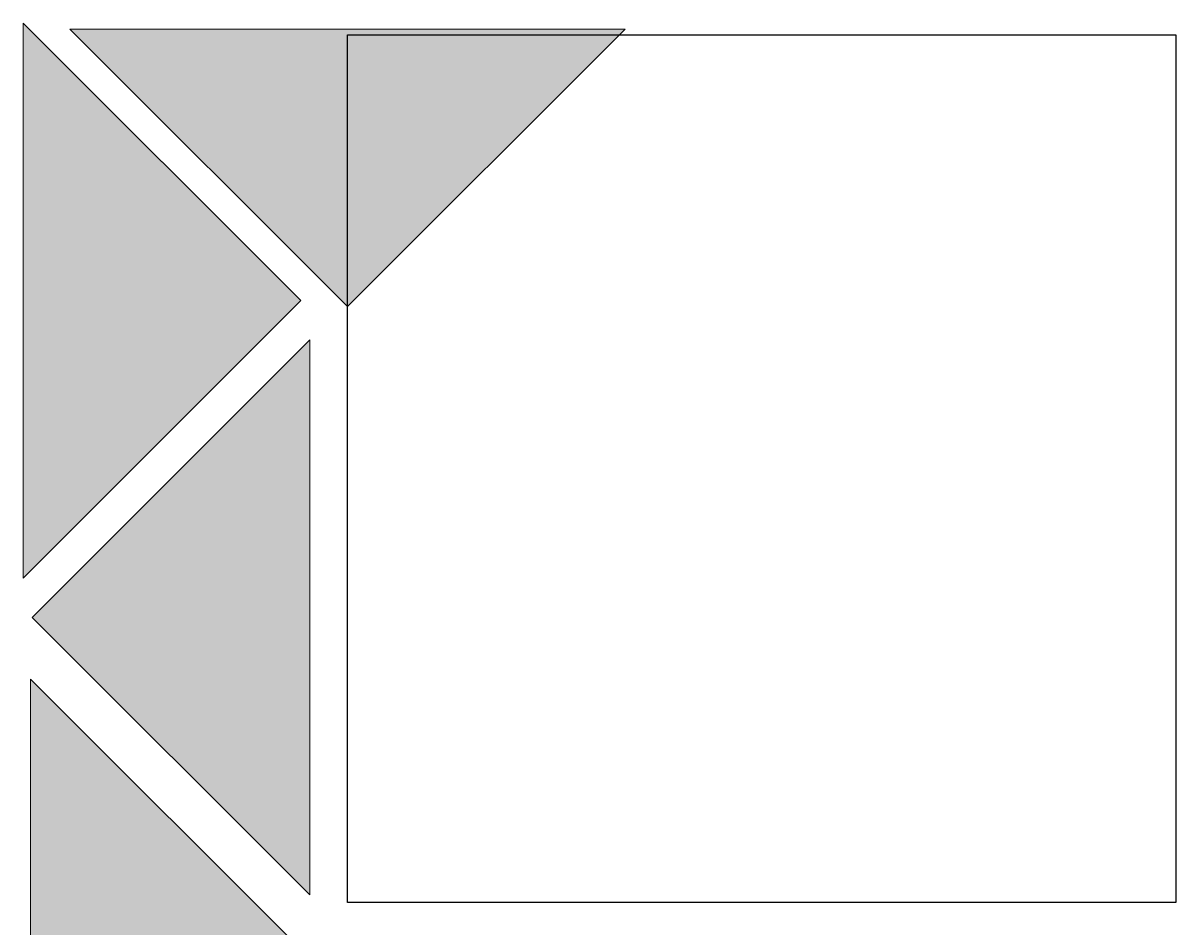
# Model space of a CAD drawing. Header units: inches. Extents: x 0.1 to 22.4, y -34.4 to -0.1.
# Drawn here: x 0.14 to 6.71, y -5.28 to -0.12 of the extents above; entities that cross this region are included whole.
import ezdxf

# ---------------------------------------------------------------- set-up
doc = ezdxf.new("R2010")
doc.units = ezdxf.units.IN
doc.header["$MEASUREMENT"] = 0
doc.layers.add('Layer 1', color=7, linetype='Continuous')
picture_1 = doc.add_image_def('image1.png', size_in_pixel=(334, 350))

msp = doc.modelspace()

# ---------------------------------------------------------------- hatches: boundary and pattern name
at = {"layer": 'Layer 1', "true_color": 0xef4c22}
h = msp.add_hatch(color=20, dxfattribs=at)
h.dxf.hatch_style = 2
h.paths.add_polyline_path([(0.1398, -0.1183), (1.7227, -1.7012), (0.1398, -3.284)])
at = {"layer": 'Layer 1', "true_color": 0xffffff}
h = msp.add_hatch(color=7, dxfattribs=at)
h.dxf.hatch_style = 2
h.paths.add_polyline_path([(3.5721, -0.1528), (1.9893, -1.7356), (0.4065, -0.1528)])
h = msp.add_hatch(color=7, dxfattribs=at)
h.dxf.hatch_style = 2
h.paths.add_polyline_path([(1.7742, -5.0904), (0.1914, -3.5076), (1.7742, -1.9248)])
at = {"layer": 'Layer 1', "true_color": 0xef4c22}
h = msp.add_hatch(color=20, dxfattribs=at)
h.dxf.hatch_style = 2
h.paths.add_polyline_path([(0.1828, -3.8603), (1.7657, -5.4431), (0.1828, -7.0259)])

# ---------------------------------------------------------------- linework, layer by layer
at = {"layer": 'Layer 1', "lineweight": 0}
for points in [[(0.1398, -0.1183), (1.7227, -1.7012), (0.1398, -3.284), (0.1398, -0.1183)], [(3.5721, -0.1528), (1.9893, -1.7356), (0.4065, -0.1528), (3.5721, -0.1528)], [(1.7742, -5.0904), (0.1914, -3.5076), (1.7742, -1.9248), (1.7742, -5.0904)], [(0.1828, -3.8603), (1.7657, -5.4431), (0.1828, -7.0259), (0.1828, -3.8603)]]:
    msp.add_lwpolyline(points, dxfattribs=at)

# ---------------------------------------------------------------- pictures from other files: only their frames are drawn
at = {"layer": 'Layer 1'}
image = msp.add_image(picture_1, insert=(1.9893, -5.1328), size_in_units=(4.7211, 4.9472), dxfattribs=at)

doc.saveas('drawing.dxf')
